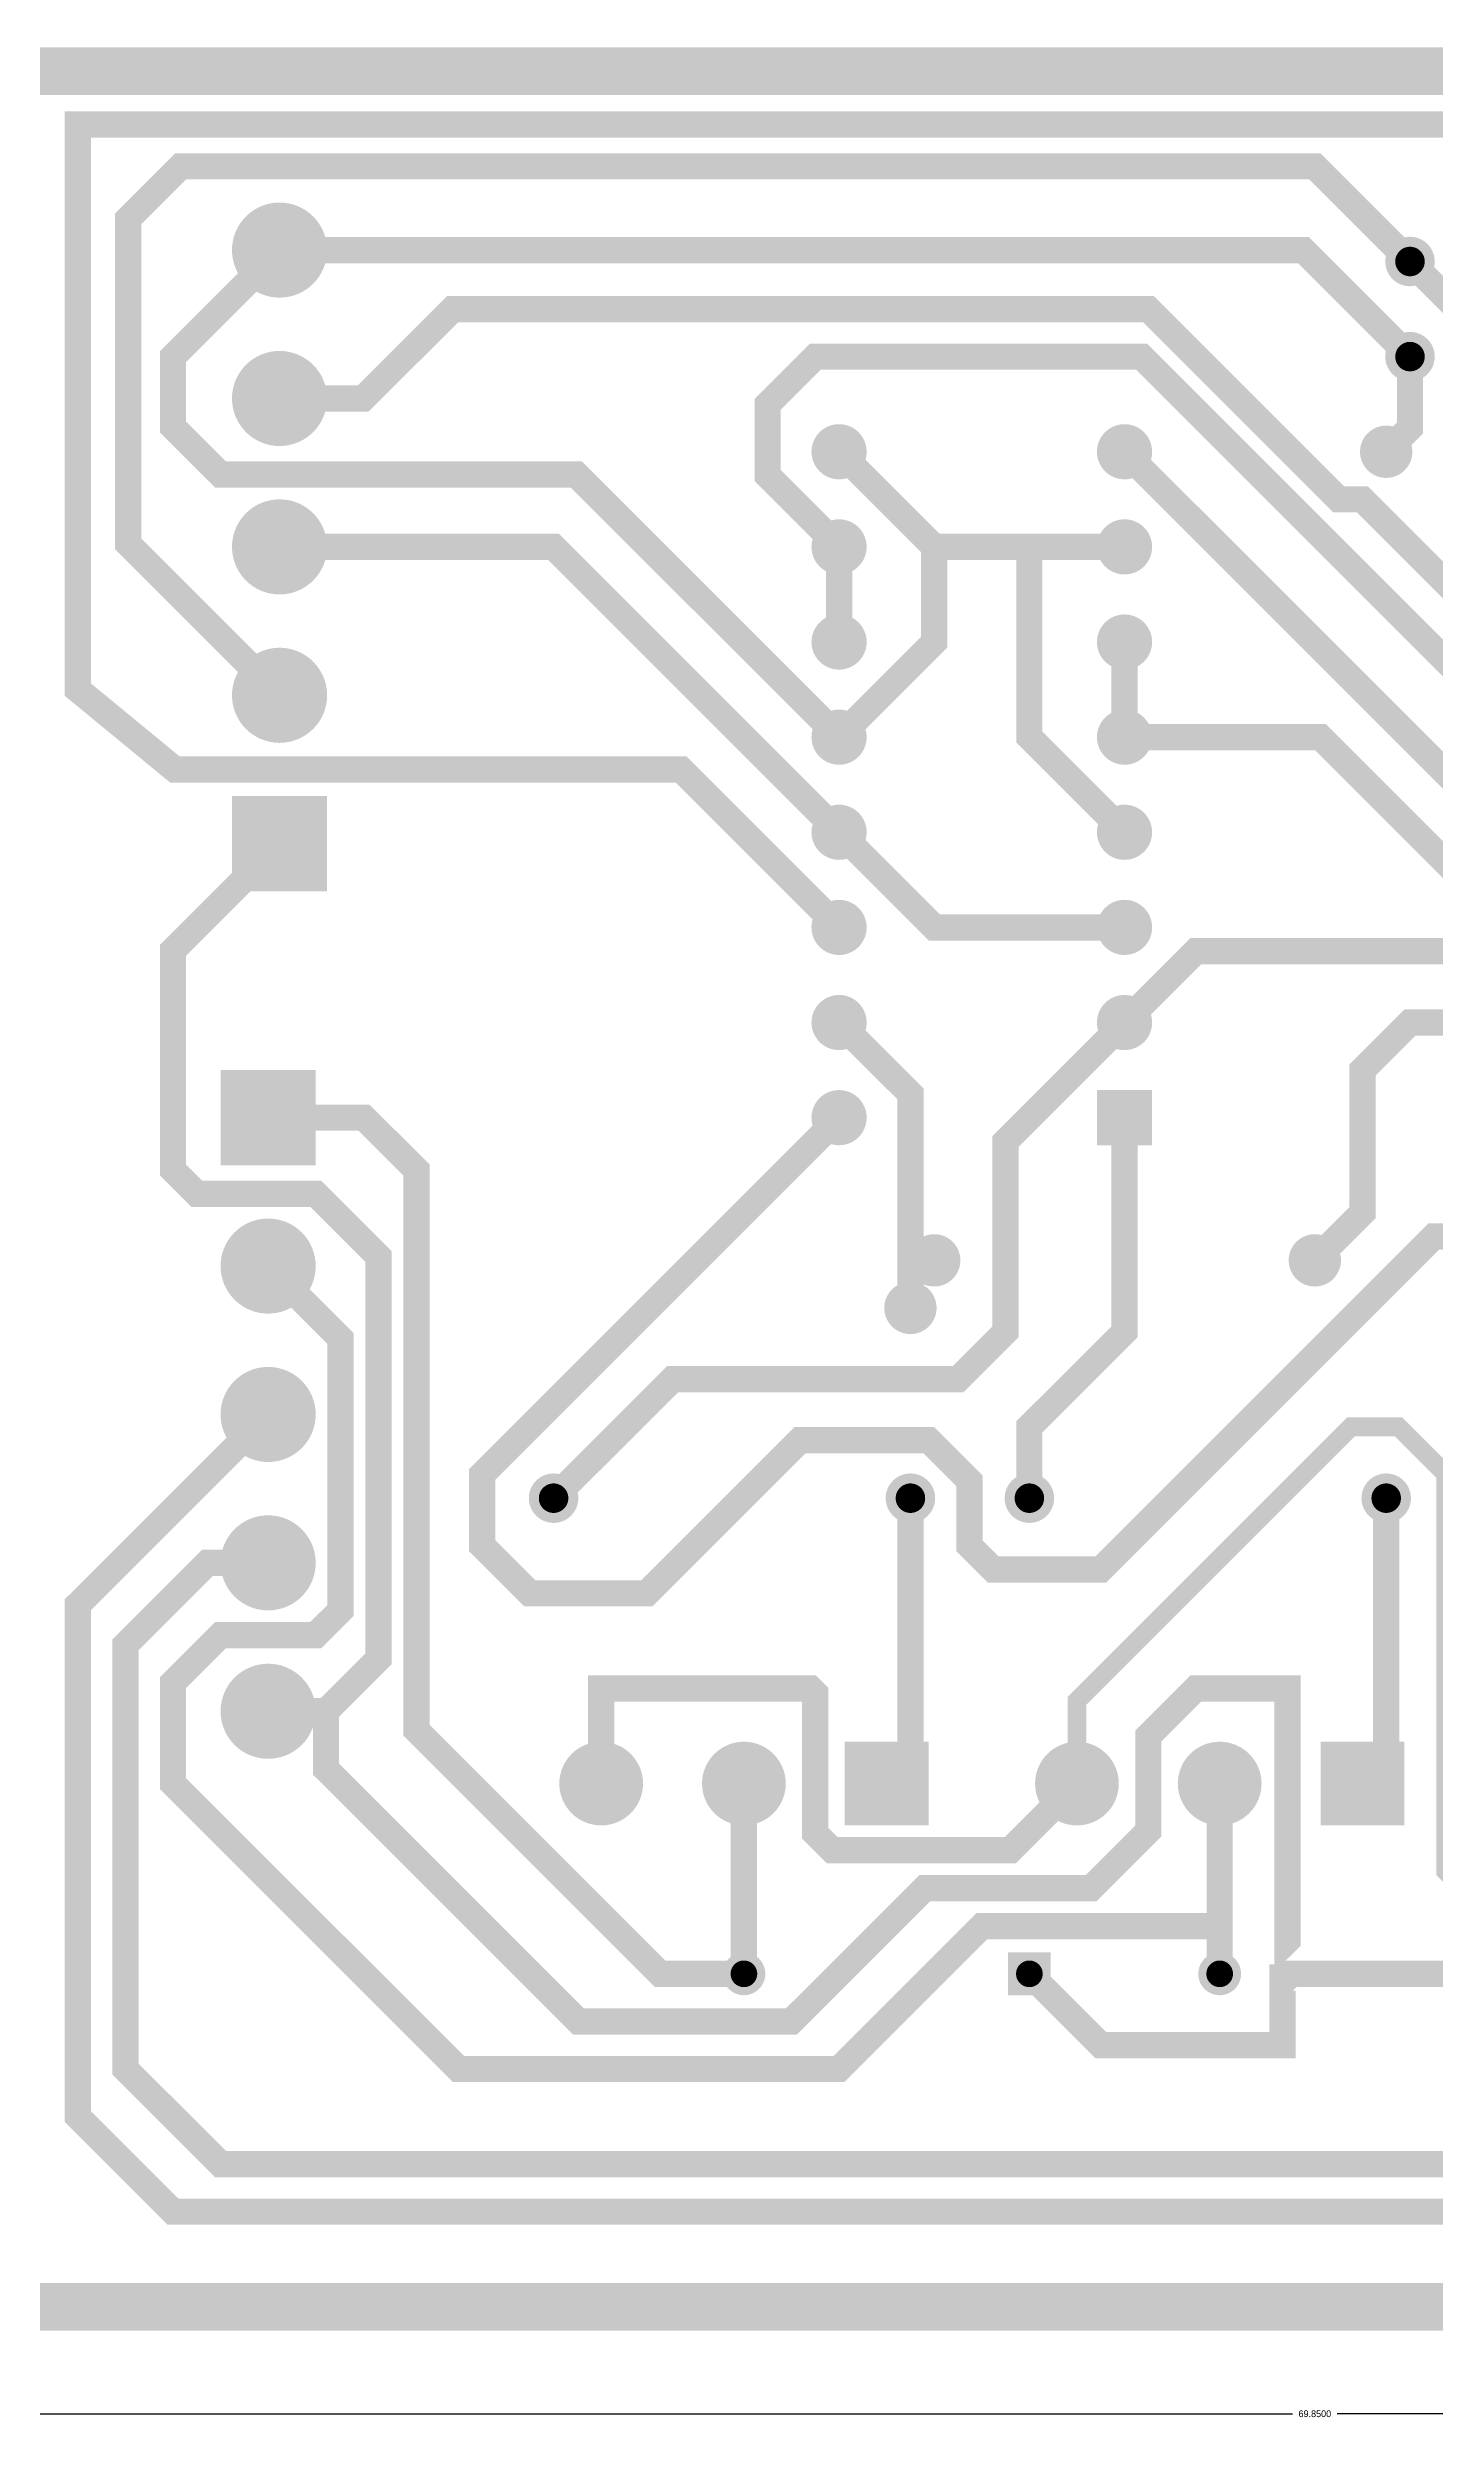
# Model space of a CAD drawing. Extents: x 57 to 198, y 54 to 118.
# Drawn here: x 128.3 to 165.3, y 54.2 to 117.5 of the extents above; entities that cross this region are included whole.
import ezdxf

# ---------------------------------------------------------------- set-up
doc = ezdxf.new("R2010")
doc.units = 0
doc.header["$MEASUREMENT"] = 0
doc.layers.get('0').update_dxf_attribs({"color": 1, "linetype": 'CONTINUOUS'})
doc.layers.get('Defpoints').update_dxf_attribs({"linetype": 'CONTINUOUS'})
for name, color, linetype in [('BOARD_OUTLINE', 7, 'CONTINUOUS'), ('BOTTOM', 7, 'CONTINUOUS'), ('COMPONENTS_TOP', 1, 'CONTINUOUS'), ('DRILL', 7, 'CONTINUOUS'), ('DRLDWG', 8, 'CONTINUOUS'), ('FABDWG', 7, 'CONTINUOUS'), ('PADSTACKS', 1, 'CONTINUOUS')]:
    doc.layers.add(name, color=color, linetype=linetype)
doc.layers.get('COMPONENTS_TOP').off()
doc.layers.get('PADSTACKS').off()
doc.dimstyles.get("Standard").update_dxf_attribs({"dimtxt": 0.18, "dimasz": 0.18, "dimexe": 0.18, "dimexo": 0.0625, "dimgap": 0.09, "dimtad": 0, "dimtih": 1, "dimtoh": 1, "dimdec": 4, "dimzin": 0, "dimdsep": 46, "dimtxsty": 'Standard', "dimcen": 0.09, "dimadec": 0, "dimazin": 0, "dimtfac": 1, "dimtdec": 4, "dimtofl": 0, "dimtmove": 0, "dimatfit": 3, "dimfxl": 0, "dimtolj": 1, "dimtzin": 0, "dimarcsym": 0})

# ---------------------------------------------------------------- blocks, each defined once
blk = doc.blocks.new('*D81')
at = {"color": 0, "linetype": 'Continuous', "lineweight": -2}
for p, q in [((127.175, 57.15), (127.175, 54.175)), ((197.025, 57.15), (197.025, 54.175)), ((127.355, 54.355), (161.5, 54.355)), ((196.845, 54.355), (162.7, 54.355))]:
    blk.add_line(p, q, dxfattribs=at)
at = {"color": 0, "linetype": 'Continuous'}
for points in [[(127.355, 54.385), (127.355, 54.325), (127.175, 54.355)], [(196.845, 54.385), (196.845, 54.325), (197.025, 54.355)]]:
    blk.add_solid(points, dxfattribs=at)
at = {"layer": 'Defpoints', "color": 0, "linetype": 'Continuous'}
for p in [(127.175, 57.2125), (197.025, 57.2125), (197.025, 54.355)]:
    blk.add_point(p, dxfattribs=at)
at = {"color": 0, "linetype": 'Continuous', "insert": (162.1, 54.355), "char_height": 0.18, "attachment_point": 5}
blk.add_mtext('\\A1;69.8500', dxfattribs=at)
blk = doc.blocks.new('PADSTACK_TM_DIODE_LLB_PAD30')
blk.add_point((0, 0))
at = {"layer": 'BOTTOM', "const_width": 0.0225}
blk.add_lwpolyline([(-0.01125, 0, 1), (0.01125, 0, 1)], format="xyb", close=True, dxfattribs=at)
at = {"layer": 'DRILL', "const_width": 0.014}
blk.add_lwpolyline([(-0.007, 0, 1), (0.007, 0, 1)], format="xyb", close=True, dxfattribs=at)
at = {"layer": 'DRLDWG', "const_width": 0.014}
blk.add_lwpolyline([(-0.007, 0, 1), (0.007, 0, 1)], format="xyb", close=True, dxfattribs=at)
blk = doc.blocks.new('PADSTACK_TM_DIODE_LLB_PAD29')
blk.add_point((0, 0))
at = {"layer": 'BOTTOM', "const_width": 0.045}
blk.add_lwpolyline([(-0.0225, 0), (0.0225, 0)], dxfattribs=at)
at = {"layer": 'DRILL', "const_width": 0.014}
blk.add_lwpolyline([(-0.007, 0, 1), (0.007, 0, 1)], format="xyb", close=True, dxfattribs=at)
at = {"layer": 'DRLDWG', "const_width": 0.014}
blk.add_lwpolyline([(-0.007, 0, 1), (0.007, 0, 1)], format="xyb", close=True, dxfattribs=at)
blk = doc.blocks.new('FOOTPRINT_DIODE_D3')
at = {"layer": 'PADSTACKS', "rotation": 90}
for name, p in [('PADSTACK_TM_DIODE_LLB_PAD29', (-0.3, 0)), ('PADSTACK_TM_DIODE_LLB_PAD30', (0, 0))]:
    blk.add_blockref(name, p, dxfattribs=at)
blk = doc.blocks.new('PADSTACK_TO_LLB_PAD60')
blk.add_point((0, 0))
at = {"layer": 'BOTTOM', "const_width": 0.088}
blk.add_lwpolyline([(-0.044, 0), (0.044, 0)], dxfattribs=at)
at = {"layer": 'DRILL', "const_width": 0.0335}
blk.add_lwpolyline([(-0.01675, 0, 1), (0.01675, 0, 1)], format="xyb", close=True, dxfattribs=at)
at = {"layer": 'DRLDWG', "const_width": 0.0335}
blk.add_lwpolyline([(-0.01675, 0, 1), (0.01675, 0, 1)], format="xyb", close=True, dxfattribs=at)
blk = doc.blocks.new('PADSTACK_TO_LLB_PAD61')
blk.add_point((0, 0))
at = {"layer": 'BOTTOM', "const_width": 0.044}
blk.add_lwpolyline([(-0.022, 0, 1), (0.022, 0, 1)], format="xyb", close=True, dxfattribs=at)
at = {"layer": 'DRILL', "const_width": 0.0335}
blk.add_lwpolyline([(-0.01675, 0, 1), (0.01675, 0, 1)], format="xyb", close=True, dxfattribs=at)
at = {"layer": 'DRLDWG', "const_width": 0.0335}
blk.add_lwpolyline([(-0.01675, 0, 1), (0.01675, 0, 1)], format="xyb", close=True, dxfattribs=at)
blk = doc.blocks.new('FOOTPRINT_BD_Q3')
at = {"layer": 'PADSTACKS'}
for name, p in [('PADSTACK_TO_LLB_PAD61', (-0.05, 0)), ('PADSTACK_TO_LLB_PAD61', (0.1, 0)), ('PADSTACK_TO_LLB_PAD60', (0.25, 0))]:
    blk.add_blockref(name, p, dxfattribs=at)
blk = doc.blocks.new('PADSTACK_TM_AXIAL_LLB_PAD3')
blk.add_point((0, 0))
at = {"layer": 'BOTTOM', "const_width": 0.026}
blk.add_lwpolyline([(-0.013, 0, 1), (0.013, 0, 1)], format="xyb", close=True, dxfattribs=at)
at = {"layer": 'DRILL', "const_width": 0.0155}
blk.add_lwpolyline([(-0.00775, 0, 1), (0.00775, 0, 1)], format="xyb", close=True, dxfattribs=at)
at = {"layer": 'DRLDWG', "const_width": 0.0155}
blk.add_lwpolyline([(-0.00775, 0, 1), (0.00775, 0, 1)], format="xyb", close=True, dxfattribs=at)
blk = doc.blocks.new('FOOTPRINT_RESISTOR_2_R3')
at = {"layer": 'PADSTACKS'}
for p in [(0, 0), (0.375, 0)]:
    blk.add_blockref('PADSTACK_TM_AXIAL_LLB_PAD3', p, dxfattribs=at)
blk = doc.blocks.new('VIASTACK_VIA1')
blk.add_point((0, 0))
at = {"layer": 'BOTTOM', "const_width": 0.0275}
blk.add_lwpolyline([(-0.01375, 0, 1), (0.01375, 0, 1)], format="xyb", close=True, dxfattribs=at)
at = {"layer": 'DRILL', "const_width": 0.0175}
blk.add_lwpolyline([(-0.00875, 0, 1), (0.00875, 0, 1)], format="xyb", close=True, dxfattribs=at)
at = {"layer": 'DRLDWG', "const_width": 0.0175}
blk.add_lwpolyline([(-0.00875, 0, 1), (0.00875, 0, 1)], format="xyb", close=True, dxfattribs=at)
at = {"layer": 'FABDWG', "const_width": 0.0175}
blk.add_lwpolyline([(-0.00875, 0, 1), (0.00875, 0, 1)], format="xyb", close=True, dxfattribs=at)
blk = doc.blocks.new('PADSTACK_BCON156T_LLB_PAD1')
blk.add_point((0, 0))
at = {"layer": 'BOTTOM', "const_width": 0.1}
blk.add_lwpolyline([(-0.05, 0), (0.05, 0)], dxfattribs=at)
at = {"layer": 'DRILL', "const_width": 0.035}
blk.add_lwpolyline([(-0.0175, 0, 1), (0.0175, 0, 1)], format="xyb", close=True, dxfattribs=at)
at = {"layer": 'DRLDWG', "const_width": 0.035}
blk.add_lwpolyline([(-0.0175, 0, 1), (0.0175, 0, 1)], format="xyb", close=True, dxfattribs=at)
blk = doc.blocks.new('PADSTACK_BCON156T_LLB_PAD2')
blk.add_point((0, 0))
at = {"layer": 'BOTTOM', "const_width": 0.05}
blk.add_lwpolyline([(-0.025, 0, 1), (0.025, 0, 1)], format="xyb", close=True, dxfattribs=at)
at = {"layer": 'DRILL', "const_width": 0.035}
blk.add_lwpolyline([(-0.0175, 0, 1), (0.0175, 0, 1)], format="xyb", close=True, dxfattribs=at)
at = {"layer": 'DRLDWG', "const_width": 0.035}
blk.add_lwpolyline([(-0.0175, 0, 1), (0.0175, 0, 1)], format="xyb", close=True, dxfattribs=at)
blk = doc.blocks.new('FOOTPRINT_CONN5_J1')
at = {"layer": 'PADSTACKS'}
for name, p in [('PADSTACK_BCON156T_LLB_PAD1', (0, 0)), ('PADSTACK_BCON156T_LLB_PAD2', (0.156, 0)), ('PADSTACK_BCON156T_LLB_PAD2', (0.312, 0)), ('PADSTACK_BCON156T_LLB_PAD2', (0.468, 0)), ('PADSTACK_BCON156T_LLB_PAD2', (0.624, 0))]:
    blk.add_blockref(name, p, dxfattribs=at)
blk = doc.blocks.new('FOOTPRINT_DIODE_D4')
at = {"layer": 'PADSTACKS', "rotation": 90}
for name, p in [('PADSTACK_TM_DIODE_LLB_PAD29', (-0.3, 0)), ('PADSTACK_TM_DIODE_LLB_PAD30', (0, 0))]:
    blk.add_blockref(name, p, dxfattribs=at)
blk = doc.blocks.new('FOOTPRINT_BD_Q4')
at = {"layer": 'PADSTACKS'}
for name, p in [('PADSTACK_TO_LLB_PAD61', (-0.05, 0)), ('PADSTACK_TO_LLB_PAD61', (0.1, 0)), ('PADSTACK_TO_LLB_PAD60', (0.25, 0))]:
    blk.add_blockref(name, p, dxfattribs=at)
blk = doc.blocks.new('FOOTPRINT_RESISTOR_2_R4')
at = {"layer": 'PADSTACKS'}
for p in [(0, 0), (0.375, 0)]:
    blk.add_blockref('PADSTACK_TM_AXIAL_LLB_PAD3', p, dxfattribs=at)
blk = doc.blocks.new('FOOTPRINT_CONN5_J2')
at = {"layer": 'PADSTACKS'}
for name, p in [('PADSTACK_BCON156T_LLB_PAD1', (0, 0)), ('PADSTACK_BCON156T_LLB_PAD2', (0.156, 0)), ('PADSTACK_BCON156T_LLB_PAD2', (0.312, 0)), ('PADSTACK_BCON156T_LLB_PAD2', (0.468, 0)), ('PADSTACK_BCON156T_LLB_PAD2', (0.624, 0))]:
    blk.add_blockref(name, p, dxfattribs=at)
blk = doc.blocks.new('PADSTACK_DIP100T_LLB_PAD4_1')
blk.add_point((0, 0))
at = {"layer": 'BOTTOM', "const_width": 0.058}
blk.add_lwpolyline([(-0.029, 0), (0.029, 0)], dxfattribs=at)
at = {"layer": 'DRILL', "const_width": 0.017}
blk.add_lwpolyline([(-0.0085, 0, 1), (0.0085, 0, 1)], format="xyb", close=True, dxfattribs=at)
at = {"layer": 'DRLDWG', "const_width": 0.017}
blk.add_lwpolyline([(-0.0085, 0, 1), (0.0085, 0, 1)], format="xyb", close=True, dxfattribs=at)
blk = doc.blocks.new('PADSTACK_DIP100T_LLB_PAD3_1')
blk.add_point((0, 0))
at = {"layer": 'BOTTOM', "const_width": 0.029}
blk.add_lwpolyline([(-0.0145, 0, 1), (0.0145, 0, 1)], format="xyb", close=True, dxfattribs=at)
at = {"layer": 'DRILL', "const_width": 0.017}
blk.add_lwpolyline([(-0.0085, 0, 1), (0.0085, 0, 1)], format="xyb", close=True, dxfattribs=at)
at = {"layer": 'DRLDWG', "const_width": 0.017}
blk.add_lwpolyline([(-0.0085, 0, 1), (0.0085, 0, 1)], format="xyb", close=True, dxfattribs=at)
blk = doc.blocks.new('PADSTACK_DIP100T_LLB_PAD5_1')
blk.add_point((0, 0))
at = {"layer": 'BOTTOM', "const_width": 0.029}
blk.add_lwpolyline([(-0.0145, 0, 1), (0.0145, 0, 1)], format="xyb", close=True, dxfattribs=at)
at = {"layer": 'DRILL', "const_width": 0.017}
blk.add_lwpolyline([(-0.0085, 0, 1), (0.0085, 0, 1)], format="xyb", close=True, dxfattribs=at)
at = {"layer": 'DRLDWG', "const_width": 0.017}
blk.add_lwpolyline([(-0.0085, 0, 1), (0.0085, 0, 1)], format="xyb", close=True, dxfattribs=at)
blk = doc.blocks.new('FOOTPRINT_DIP_16_U2')
at = {"layer": 'PADSTACKS'}
for name, p in [('PADSTACK_DIP100T_LLB_PAD5_1', (0, 0.3)), ('PADSTACK_DIP100T_LLB_PAD5_1', (0.1, 0.3)), ('PADSTACK_DIP100T_LLB_PAD5_1', (0.2, 0.3)), ('PADSTACK_DIP100T_LLB_PAD5_1', (0.3, 0.3)), ('PADSTACK_DIP100T_LLB_PAD5_1', (0.4, 0.3)), ('PADSTACK_DIP100T_LLB_PAD5_1', (0.5, 0.3)), ('PADSTACK_DIP100T_LLB_PAD5_1', (0.6, 0.3)), ('PADSTACK_DIP100T_LLB_PAD5_1', (0.7, 0.3)), ('PADSTACK_DIP100T_LLB_PAD3_1', (0.1, 0)), ('PADSTACK_DIP100T_LLB_PAD3_1', (0.2, 0)), ('PADSTACK_DIP100T_LLB_PAD3_1', (0.3, 0)), ('PADSTACK_DIP100T_LLB_PAD3_1', (0.4, 0)), ('PADSTACK_DIP100T_LLB_PAD3_1', (0.5, 0)), ('PADSTACK_DIP100T_LLB_PAD3_1', (0.6, 0)), ('PADSTACK_DIP100T_LLB_PAD3_1', (0.7, 0))]:
    blk.add_blockref(name, p, dxfattribs=at)
at = {"layer": 'PADSTACKS', "rotation": 90}
blk.add_blockref('PADSTACK_DIP100T_LLB_PAD4_1', (0, 0), dxfattribs=at)
blk = doc.blocks.new('PADSTACK_TM_RAD_LLB_PAD2')
blk.add_point((0, 0))
at = {"layer": 'BOTTOM', "const_width": 0.026}
blk.add_lwpolyline([(-0.013, 0, 1), (0.013, 0, 1)], format="xyb", close=True, dxfattribs=at)
at = {"layer": 'DRILL', "const_width": 0.0155}
blk.add_lwpolyline([(-0.00775, 0, 1), (0.00775, 0, 1)], format="xyb", close=True, dxfattribs=at)
at = {"layer": 'DRLDWG', "const_width": 0.0155}
blk.add_lwpolyline([(-0.00775, 0, 1), (0.00775, 0, 1)], format="xyb", close=True, dxfattribs=at)
blk = doc.blocks.new('FOOTPRINT_CAP_C3')
at = {"layer": 'PADSTACKS'}
for p in [(0, 0), (0.1, 0)]:
    blk.add_blockref('PADSTACK_TM_RAD_LLB_PAD2', p, dxfattribs=at)

msp = doc.modelspace()

# ---------------------------------------------------------------- linework, layer by layer
at = {"layer": 'BOARD_OUTLINE', "const_width": 1.27}
msp.add_lwpolyline([(127.175, 57.2125), (197.025, 57.2125), (197.025, 116.9025), (127.175, 116.9025), (127.175, 57.2125)], dxfattribs=at)
at = {"layer": 'BOTTOM'}
for points, const_width in [([(149.4, 94.0425), (145.1836, 98.2589), (131.6708, 98.2589), (129.08, 100.3925), (129.08, 115.4801), (183.69, 115.4801), (193.215, 106.1075), (193.215, 87.0575), (182.42, 76.2625), (179.88, 76.2625), (178.61, 77.5325), (178.61, 80.35232), (176.07042, 80.35232), (170.355, 74.9925), (170.355, 69.9125), (169.72, 69.2775), (167.18, 69.2775), (166.672, 70.16989), (166.672, 74.9925), (167.18, 75.5005), (167.18, 78.8025)], 0.70019), ([(164.64, 111.8225), (162.1, 114.3625), (131.82659, 114.3625), (130.4262, 112.96211), (130.4262, 104.2787), (134.4648, 100.2401)], 0.70019), ([(149.4, 99.1225), (142.3896, 106.1329), (132.89, 106.1329), (131.62, 107.4029), (131.62, 109.2825), (134.4648, 112.1273)], 0.70019), ([(164.64, 109.2825), (161.7952, 112.1273), (134.4648, 112.1273)], 0.70019), ([(177.34, 109.2825), (177.34, 105.5233), (173.5808, 105.5233), (173.5808, 104.55768), (170.63482, 104.55768), (166.545, 108.6475), (166.545, 109.9175), (164.64, 111.8225)], 0.70019), ([(177.34, 99.1225), (175.8668, 97.6493), (171.1932, 97.6493), (163.37, 105.4725), (162.735, 105.4725), (157.655, 110.5525), (139.0876, 110.5525), (136.7, 108.1649), (134.4648, 108.1649)], 0.70019), ([(149.4, 88.9625), (139.875, 79.4375), (139.875, 77.5325), (141.145, 76.2625), (144.2692, 76.2625), (148.35902, 80.35232), (151.79649, 80.35232), (152.87938, 79.26944), (152.87938, 77.5325), (153.51438, 76.8975), (156.385, 76.8975), (165.275, 85.7875), (172.26, 85.7875), (173.53, 87.0575), (188.77, 87.0575), (190.675, 88.9625), (190.675, 102.2975), (188.77, 104.2025), (182.42, 104.2025), (181.0992, 105.5233), (177.34, 105.5233), (177.34, 109.2825)], 0.70019), ([(149.4, 104.2025), (147.495, 106.1075), (147.495, 108.0125), (148.765, 109.2825), (157.4772, 109.2825), (170.1772, 96.5825), (179.88, 96.5825), (182.42, 99.1225)], 0.70019), ([(164.64, 109.2825), (164.64, 107.3775), (164.005, 106.7425)], 0.70019), ([(149.4, 106.7425), (151.94, 104.2025), (151.94, 101.6625), (149.4, 99.1225)], 0.70019), ([(149.4, 106.7425), (151.94, 104.2025), (157.02, 104.2025)], 0.70019), ([(157.02, 106.7425), (165.91, 97.8525), (166.545, 97.8525)], 0.70019), ([(149.4, 96.5825), (141.78, 104.2025), (134.4648, 104.2025)], 0.70019), ([(149.4, 101.6625), (149.4, 104.2025)], 0.70019), ([(157.02, 104.2025), (154.48, 104.2025), (154.48, 99.1225), (157.02, 96.5825)], 0.70019), ([(157.02, 99.1225), (157.02, 101.6625)], 0.70019), ([(157.02, 99.1225), (162.2524, 99.1225), (166.8498, 94.5251), (176.8574, 94.5251), (179.88, 91.5025)], 0.70019), ([(134.4648, 96.2777), (131.62, 93.4329), (131.62, 87.5655), (132.255, 86.9305), (135.43, 86.9305), (137.1064, 85.2541), (137.1064, 74.51329), (135.70601, 73.1129), (134.16, 73.1129)], 0.70019), ([(149.4, 96.5825), (151.94, 94.0425), (157.02, 94.0425)], 0.70019), ([(174.8, 91.5025), (172.895, 93.4075), (158.925, 93.4075), (157.02, 91.5025)], 0.70019), ([(157.02, 91.5025), (153.845, 88.3275), (153.845, 83.2475), (152.575, 81.9775), (144.955, 81.9775), (141.78, 78.8025)], 0.70019), ([(149.4, 91.5025), (151.305, 89.5975), (151.305, 83.8825)], 0.70019), ([(149.4, 91.5025), (151.305, 89.5975), (151.305, 85.1525), (151.94, 85.1525)], 0.70019), ([(162.1, 85.1525), (163.37, 86.4225), (163.37, 90.2325), (164.64, 91.5025), (172.26, 91.5025)], 0.70019), ([(146.86, 66.1025), (144.6248, 66.1025), (138.1224, 72.6049), (138.1224, 87.56211), (136.72201, 88.9625), (134.16, 88.9625)], 0.70019), ([(157.02, 88.9625), (157.02, 83.2475), (154.48, 80.7075), (154.48, 78.8025)], 0.70019), ([(134.16, 81.0377), (129.08, 75.9577), (129.08, 62.2925), (131.62, 59.7525), (192.58, 59.7525), (195.12, 62.2925), (195.12, 68.0075), (194.485, 68.6425), (187.627, 68.6425), (186.865, 69.4045), (186.865, 72.5795), (185.722, 73.7225), (184.325, 73.7225), (183.055, 72.4525), (183.055, 66.1025), (181.785, 64.8325), (173.53, 64.8325), (172.26, 66.1025)], 0.70019), ([(181.15, 71.1825), (178.356, 68.3885), (166.04039, 68.3885), (165.5925, 68.83639), (165.5925, 79.4502), (164.3352, 80.7075), (163.0652, 80.7075), (155.75, 73.3923), (155.75, 71.1825)], 0.49996), ([(150.67, 71.1825), (151.305, 71.8175), (151.305, 78.8025)], 0.70019), ([(163.37, 71.1825), (164.005, 71.8175), (164.005, 78.8025)], 0.70019), ([(134.16, 77.0753), (132.5399, 77.0753), (130.35, 74.8854), (130.35, 63.5625), (132.89, 61.0225), (191.31, 61.0225), (193.85, 63.5625), (193.85, 67.3725), (185.595, 67.3725), (185.595, 68.0075), (184.96, 68.0075), (184.96, 67.3725), (184.96, 66.1025)], 0.70019), ([(167.18, 66.1025), (161.465, 66.1025), (161.36848, 66.00598), (161.36848, 73.7225), (158.925, 73.7225), (157.655, 72.4525), (157.655, 69.9125), (156.131, 68.3885), (151.686, 68.3885), (148.13, 64.8325), (142.4404, 64.8325), (135.70601, 71.56689), (135.70601, 73.1129), (134.16, 73.1129)], 0.70019), ([(155.75, 71.1825), (153.972, 69.4045), (149.21289, 69.4045), (148.765, 69.85239), (148.765, 73.5955), (148.638, 73.7225), (143.05, 73.7225), (143.05, 71.1825)], 0.70019), ([(146.86, 66.1025), (146.86, 71.1825)], 0.70019), ([(159.56, 66.1025), (159.56, 71.1825)], 0.70019), ([(167.18, 66.1025), (161.465, 66.1025), (161.36848, 66.00598), (161.23809, 66.00598), (161.23809, 64.1975), (156.385, 64.1975), (154.48, 66.1025)], 0.70019)]:
    msp.add_lwpolyline(points, dxfattribs=dict(at, const_width=const_width))
at = {"layer": 'BOTTOM', "const_width": 0.70019}
msp.add_lwpolyline([(134.16, 85.0001), (136.0904, 83.0697), (136.0904, 75.8053), (135.43, 75.1449), (132.89, 75.1449), (131.62, 73.8749), (131.62, 71.1825), (139.24, 63.5625), (149.4, 63.5625), (153.21, 67.3725), (159.56, 67.3725), (159.56, 66.1025, 0.67131669)], format="xyb", dxfattribs=at)

# ---------------------------------------------------------------- block references
at = {"layer": 'COMPONENTS_TOP', "xscale": 25.4, "yscale": 25.4, "zscale": 25.4}
for name, p, rotation in [('FOOTPRINT_CONN5_J2', (134.4648, 96.2777), 90), ('FOOTPRINT_CAP_C3', (164.64, 111.8225), 270), ('FOOTPRINT_DIP_16_U2', (157.02, 88.9625), 90), ('FOOTPRINT_CONN5_J1', (134.16, 88.9625), 270), ('FOOTPRINT_DIODE_D4', (146.86, 66.1025), 180), ('FOOTPRINT_DIODE_D3', (159.56, 66.1025), 180)]:
    msp.add_blockref(name, p, dxfattribs=dict(at, rotation=rotation))
for name, p in [('FOOTPRINT_RESISTOR_2_R4', (141.78, 78.8025)), ('FOOTPRINT_RESISTOR_2_R3', (154.48, 78.8025)), ('FOOTPRINT_BD_Q4', (144.32, 71.1825)), ('FOOTPRINT_BD_Q3', (157.02, 71.1825))]:
    msp.add_blockref(name, p, dxfattribs=at)
at = {"layer": 'PADSTACKS', "xscale": 25.4, "yscale": 25.4, "zscale": 25.4}
for p in [(164.005, 106.7425), (151.94, 85.1525), (162.1, 85.1525), (151.305, 83.8825)]:
    msp.add_blockref('VIASTACK_VIA1', p, dxfattribs=at)

# ---------------------------------------------------------------- dimensions: what is measured, and where the dimension line sits
at = {"linetype": 'Continuous'}
dim = msp.add_linear_dim(base=(197.025, 54.355), p1=(127.175, 57.2125), p2=(197.025, 57.2125), dimstyle='Standard', dxfattribs=at)
dim.commit()
dim.dimension.update_dxf_attribs({"geometry": '*D81', "text_midpoint": (162.1, 54.355)})

doc.saveas('drawing.dxf')
